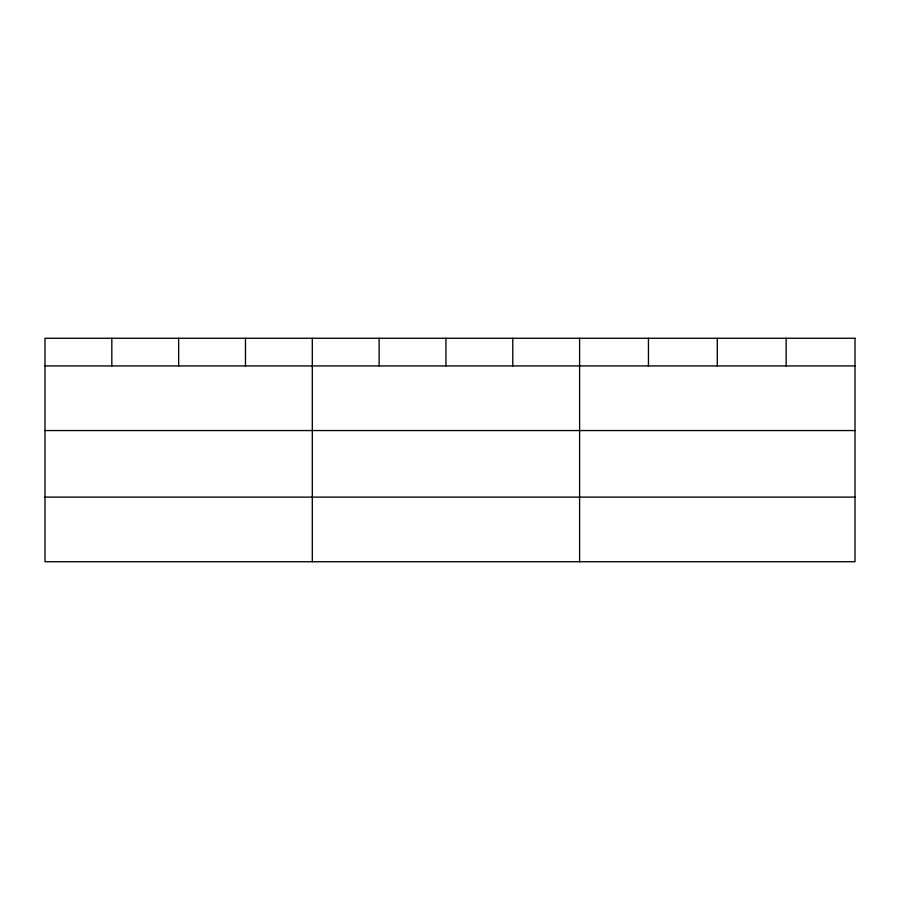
<?xml version="1.0" encoding="UTF-8"?>
<svg xmlns="http://www.w3.org/2000/svg" width="900" height="900" viewBox="0 0 900 900"><rect width="100%" height="100%" fill="white"/><g stroke="black" fill="none" stroke-linecap="round" stroke-linejoin="round"><path stroke-width="1.35" d="M45 365.929L855 365.929M45 430.549L855 430.549M45 497.115L855 497.115M786.15 338.265L786.15 365.929M717.3 338.265L717.3 365.929M648.45 338.265L648.45 365.929M579.6 338.265L579.6 561.735M512.775 338.265L512.775 365.929M445.95 338.265L445.95 365.929M379.125 338.265L379.125 365.929M312.3 338.265L312.3 561.735M245.475 338.265L245.475 365.929M178.65 338.265L178.65 365.929M111.825 338.265L111.825 365.929M855 338.265L45 338.265L45 561.735L855 561.735L855 338.265"/></g></svg>
